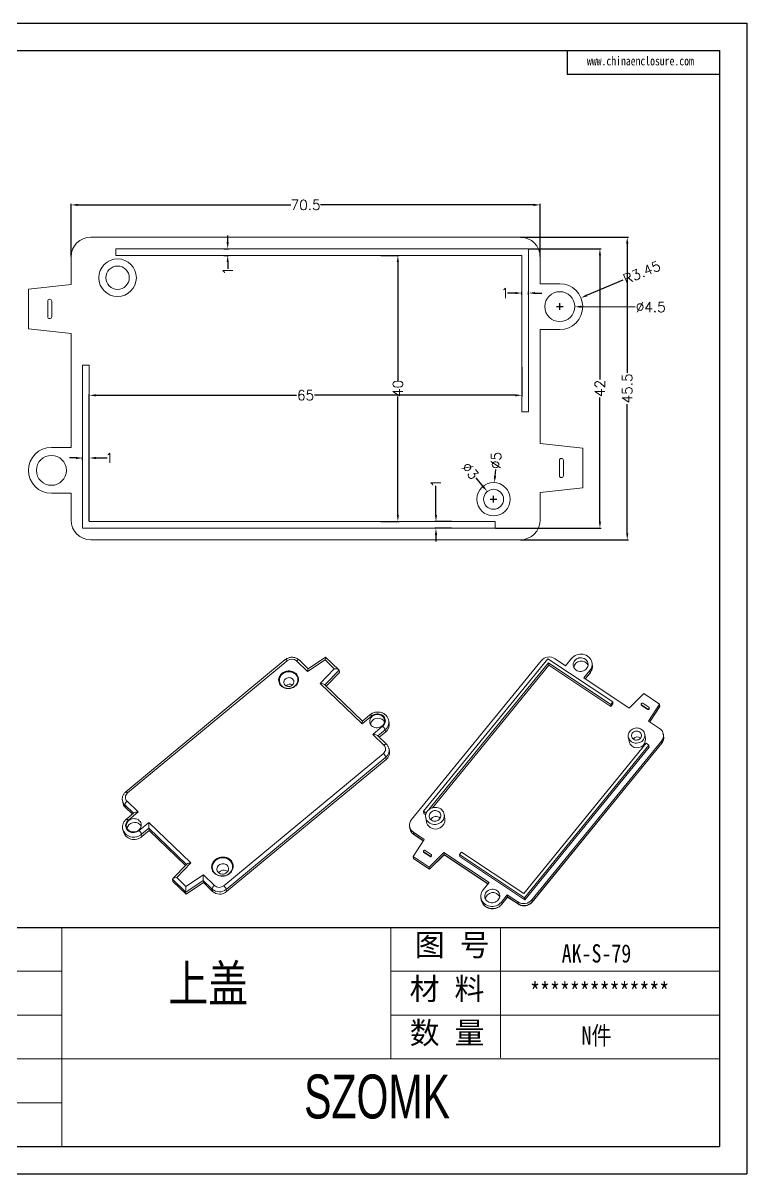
# Model space of a CAD drawing. Header units: inches. Extents: x 3288 to 3801, y 519 to 692.
# Drawn here: x 3423.8 to 3532.6, y 519 to 692 of the extents above; entities that cross this region are included whole.
import ezdxf

# ---------------------------------------------------------------- set-up
doc = ezdxf.new("R2010")
doc.units = ezdxf.units.IN
doc.layers.add('文字', color=81, linetype='Continuous')
doc.layers.add('粗实线', color=7, linetype='Continuous', lineweight=30)
doc.layers.add('细实线', color=3, linetype='Continuous', lineweight=9)
doc.styles.get("Standard").update_dxf_attribs({"font": 'txt', "bigfont": 'gbcbig.shx'})
doc.styles.add('宋体', font='', dxfattribs={"width": 0.8, "height": 3.5})
doc.styles.add('长仿宋', font='simsun.ttc', dxfattribs={"width": 0.7, "height": 4})
doc.styles.get('宋体').set_extended_font_data('SimSun')
doc.dimstyles.new('1.5', dxfattribs={"dimtxt": 1.5, "dimasz": 1, "dimexe": 0.18, "dimexo": 0.0625, "dimgap": 0.1, "dimtad": 0, "dimzin": 12, "dimdsep": 46, "dimtxsty": 'Standard', "dimcen": 0.5, "dimclrd": 3, "dimclre": 3, "dimadec": 0, "dimazin": 0, "dimtfac": 1, "dimtofl": 0, "dimtmove": 0, "dimatfit": 3, "dimfxl": 1, "dimtolj": 1, "dimtzin": 0, "dimarcsym": 0})

# ---------------------------------------------------------------- blocks, each defined once
blk = doc.blocks.new('*D239')
at = {"color": 3, "lineweight": -2}
for p, q in [((3431.04, 656.9), (3431.04, 664.85)), ((3432.04, 664.67), (3464.06, 664.67)), ((3500.54, 664.67), (3468.51, 664.67)), ((3501.54, 656.9), (3501.54, 664.85))]:
    blk.add_line(p, q, dxfattribs=at)
at = {"color": 3}
for points in [[(3432.04, 664.84), (3432.04, 664.51), (3431.04, 664.67)], [(3500.54, 664.84), (3500.54, 664.51), (3501.54, 664.67)]]:
    blk.add_solid(points, dxfattribs=at)
at = {"layer": 'Defpoints', "color": 0}
for p in [(3501.54, 664.67), (3431.04, 656.84), (3501.54, 656.84)]:
    blk.add_point(p, dxfattribs=at)
at = {"color": 0, "insert": (3466.29, 664.67), "char_height": 1.5, "attachment_point": 5}
blk.add_mtext('\\A1;70.5', dxfattribs=at)
blk = doc.blocks.new('*D257')
at = {"color": 3, "lineweight": -2}
for p, q in [((3498.79, 640.27), (3498.79, 635.88)), ((3433.79, 617.15), (3433.79, 636.24)), ((3434.79, 636.06), (3464.94, 636.06)), ((3497.79, 636.06), (3467.64, 636.06))]:
    blk.add_line(p, q, dxfattribs=at)
at = {"color": 3}
for points in [[(3434.79, 636.22), (3434.79, 635.89), (3433.79, 636.06)], [(3497.79, 636.22), (3497.79, 635.89), (3498.79, 636.06)]]:
    blk.add_solid(points, dxfattribs=at)
at = {"layer": 'Defpoints', "color": 0}
for p in [(3498.79, 640.33), (3498.79, 636.06), (3433.79, 617.09)]:
    blk.add_point(p, dxfattribs=at)
at = {"color": 0, "insert": (3466.29, 636.06), "char_height": 1.5, "attachment_point": 5}
blk.add_mtext('\\A1;65', dxfattribs=at)
blk = doc.blocks.new('*D258')
at = {"color": 3, "lineweight": -2}
for p, q in [((3477.62, 657.09), (3480.34, 657.09)), ((3480.16, 656.09), (3480.16, 638.31)), ((3480.16, 618.09), (3480.16, 635.86)), ((3477.62, 617.09), (3480.34, 617.09))]:
    blk.add_line(p, q, dxfattribs=at)
at = {"color": 3}
for points in [[(3479.99, 656.09), (3480.32, 656.09), (3480.16, 657.09)], [(3479.99, 618.09), (3480.32, 618.09), (3480.16, 617.09)]]:
    blk.add_solid(points, dxfattribs=at)
at = {"layer": 'Defpoints', "color": 0}
for p in [(3477.56, 657.09), (3480.16, 657.09), (3477.56, 617.09)]:
    blk.add_point(p, dxfattribs=at)
at = {"color": 0, "insert": (3480.16, 637.09), "char_height": 1.5, "attachment_point": 5, "rotation": 90}
blk.add_mtext('\\A1;40', dxfattribs=at)
blk = doc.blocks.new('*D259')
at = {"color": 3, "lineweight": -2}
for p, q in [((3431.79, 626.64), (3430.79, 626.64)), ((3432.79, 626.31), (3432.79, 626.82)), ((3433.79, 626.31), (3433.79, 626.82)), ((3434.79, 626.64), (3436.47, 626.64))]:
    blk.add_line(p, q, dxfattribs=at)
at = {"color": 3}
for points in [[(3431.79, 626.8), (3431.79, 626.47), (3432.79, 626.64)], [(3434.79, 626.8), (3434.79, 626.47), (3433.79, 626.64)]]:
    blk.add_solid(points, dxfattribs=at)
at = {"layer": 'Defpoints', "color": 0}
for p in [(3432.79, 626.25), (3433.79, 626.64), (3433.79, 626.25)]:
    blk.add_point(p, dxfattribs=at)
at = {"color": 0, "insert": (3436.82, 626.64), "char_height": 1.5, "attachment_point": 5}
blk.add_mtext('\\A1;1', dxfattribs=at)
blk = doc.blocks.new('*D260')
at = {"color": 3, "lineweight": -2}
for p, q in [((3454.59, 659.09), (3454.59, 660.09)), ((3453.99, 658.09), (3454.77, 658.09)), ((3453.99, 657.09), (3454.77, 657.09)), ((3454.59, 656.09), (3454.59, 655.09))]:
    blk.add_line(p, q, dxfattribs=at)
at = {"color": 3}
for points in [[(3454.42, 659.09), (3454.75, 659.09), (3454.59, 658.09)], [(3454.42, 656.09), (3454.75, 656.09), (3454.59, 657.09)]]:
    blk.add_solid(points, dxfattribs=at)
at = {"layer": 'Defpoints', "color": 0}
for p in [(3453.93, 658.09), (3453.93, 657.09), (3454.59, 657.09)]:
    blk.add_point(p, dxfattribs=at)
at = {"color": 0, "insert": (3454.59, 654.74), "char_height": 1.5, "attachment_point": 5, "rotation": 90}
blk.add_mtext('\\A1;1', dxfattribs=at)
blk = doc.blocks.new('*D261')
at = {"color": 3, "lineweight": -2}
for p, q in [((3497.79, 651.43), (3496.63, 651.43)), ((3498.79, 651.17), (3498.79, 651.61)), ((3499.79, 651.17), (3499.79, 651.61)), ((3500.79, 651.43), (3501.79, 651.43))]:
    blk.add_line(p, q, dxfattribs=at)
at = {"color": 3}
for points in [[(3497.79, 651.59), (3497.79, 651.26), (3498.79, 651.43)], [(3500.79, 651.59), (3500.79, 651.26), (3499.79, 651.43)]]:
    blk.add_solid(points, dxfattribs=at)
at = {"layer": 'Defpoints', "color": 0}
for p in [(3498.79, 651.43), (3498.79, 651.11), (3499.79, 651.11)]:
    blk.add_point(p, dxfattribs=at)
at = {"color": 0, "insert": (3496.28, 651.43), "char_height": 1.5, "attachment_point": 5}
blk.add_mtext('\\A1;1', dxfattribs=at)
blk = doc.blocks.new('*D262')
at = {"color": 3, "lineweight": -2}
for p, q in [((3485.88, 618.09), (3485.88, 622.47)), ((3488.22, 617.09), (3485.7, 617.09)), ((3488.22, 616.09), (3485.7, 616.09)), ((3485.88, 615.09), (3485.88, 614.09))]:
    blk.add_line(p, q, dxfattribs=at)
at = {"color": 3}
for points in [[(3485.72, 618.09), (3486.05, 618.09), (3485.88, 617.09)], [(3485.72, 615.09), (3486.05, 615.09), (3485.88, 616.09)]]:
    blk.add_solid(points, dxfattribs=at)
at = {"layer": 'Defpoints', "color": 0}
for p in [(3485.88, 617.09), (3488.28, 617.09), (3488.28, 616.09)]:
    blk.add_point(p, dxfattribs=at)
at = {"color": 0, "insert": (3485.88, 622.82), "char_height": 1.5, "attachment_point": 5, "rotation": 90}
blk.add_mtext('\\A1;1', dxfattribs=at)
blk = doc.blocks.new('*D263')
at = {"color": 3, "lineweight": -2}
for p, q in [((3491.9, 623.66), (3492.95, 622.37)), ((3494.04, 620.44), (3495.04, 620.44)), ((3494.54, 619.94), (3494.54, 620.94))]:
    blk.add_line(p, q, dxfattribs=at)
at = {"color": 3}
blk.add_solid([(3493.08, 622.47), (3492.83, 622.26), (3493.59, 621.6)], dxfattribs=at)
at = {"layer": 'Defpoints', "color": 0}
for p in [(3493.59, 621.6), (3495.49, 619.28)]:
    blk.add_point(p, dxfattribs=at)
at = {"color": 0, "insert": (3491.04, 624.7), "char_height": 1.5, "attachment_point": 5, "rotation": 309.3492}
blk.add_mtext('\\A1;∅3', dxfattribs=at)
blk = doc.blocks.new('*D264')
at = {"color": 3, "lineweight": -2}
for p, q in [((3494.81, 624.93), (3494.75, 623.93)), ((3494.04, 620.44), (3495.04, 620.44)), ((3494.54, 619.94), (3494.54, 620.94))]:
    blk.add_line(p, q, dxfattribs=at)
at = {"color": 3}
blk.add_solid([(3494.58, 623.94), (3494.92, 623.92), (3494.69, 622.93)], dxfattribs=at)
at = {"layer": 'Defpoints', "color": 0}
for p in [(3494.69, 622.93), (3494.39, 617.94)]:
    blk.add_point(p, dxfattribs=at)
at = {"color": 0, "insert": (3494.89, 626.27), "char_height": 1.5, "attachment_point": 5, "rotation": 86.5435}
blk.add_mtext('\\A1;∅5', dxfattribs=at)
blk = doc.blocks.new('*D265')
at = {"color": 3, "lineweight": -2}
for p, q in [((3498.6, 659.84), (3514.81, 659.84)), ((3514.63, 658.84), (3514.63, 639.44)), ((3514.63, 615.34), (3514.63, 634.74)), ((3498.6, 614.34), (3514.81, 614.34))]:
    blk.add_line(p, q, dxfattribs=at)
at = {"color": 3}
for points in [[(3514.46, 658.84), (3514.8, 658.84), (3514.63, 659.84)], [(3514.46, 615.34), (3514.8, 615.34), (3514.63, 614.34)]]:
    blk.add_solid(points, dxfattribs=at)
at = {"layer": 'Defpoints', "color": 0}
for p in [(3498.54, 659.84), (3514.63, 659.84), (3498.54, 614.34)]:
    blk.add_point(p, dxfattribs=at)
at = {"color": 0, "insert": (3514.63, 637.09), "char_height": 1.5, "attachment_point": 5, "rotation": 90}
blk.add_mtext('\\A1;45.5', dxfattribs=at)
blk = doc.blocks.new('*D266')
at = {"color": 3, "lineweight": -2}
for p, q in [((3499.85, 658.09), (3510.7, 658.09)), ((3510.52, 657.09), (3510.52, 638.44)), ((3510.52, 617.09), (3510.52, 635.74)), ((3494.85, 616.09), (3510.7, 616.09))]:
    blk.add_line(p, q, dxfattribs=at)
at = {"color": 3}
for points in [[(3510.36, 657.09), (3510.69, 657.09), (3510.52, 658.09)], [(3510.36, 617.09), (3510.69, 617.09), (3510.52, 616.09)]]:
    blk.add_solid(points, dxfattribs=at)
at = {"layer": 'Defpoints', "color": 0}
for p in [(3499.79, 658.09), (3510.52, 658.09), (3494.79, 616.09)]:
    blk.add_point(p, dxfattribs=at)
at = {"color": 0, "insert": (3510.52, 637.09), "char_height": 1.5, "attachment_point": 5, "rotation": 90}
blk.add_mtext('\\A1;42', dxfattribs=at)
blk = doc.blocks.new('*D282')
at = {"color": 3, "lineweight": -2}
for p, q in [((3513.97, 653.34), (3508.6, 651.1)), ((3503.99, 649.39), (3504.99, 649.39)), ((3504.49, 648.89), (3504.49, 649.89))]:
    blk.add_line(p, q, dxfattribs=at)
at = {"color": 3}
blk.add_solid([(3508.53, 651.25), (3508.66, 650.94), (3507.67, 650.71)], dxfattribs=at)
at = {"layer": 'Defpoints', "color": 0}
for p in [(3507.67, 650.71), (3504.49, 649.39)]:
    blk.add_point(p, dxfattribs=at)
at = {"color": 0, "insert": (3516.83, 654.53), "char_height": 1.5, "attachment_point": 5, "rotation": 22.6476}
blk.add_mtext('\\A1;R3.45', dxfattribs=at)
blk = doc.blocks.new('*D283')
at = {"color": 3, "lineweight": -2}
for p, q in [((3503.99, 649.39), (3504.99, 649.39)), ((3504.49, 648.89), (3504.49, 649.89)), ((3515.81, 649.33), (3507.74, 649.37))]:
    blk.add_line(p, q, dxfattribs=at)
at = {"color": 3}
blk.add_solid([(3507.74, 649.54), (3507.74, 649.2), (3506.74, 649.37)], dxfattribs=at)
at = {"layer": 'Defpoints', "color": 0}
for p in [(3502.24, 649.4), (3506.74, 649.37)]:
    blk.add_point(p, dxfattribs=at)
at = {"color": 0, "insert": (3518.16, 649.32), "char_height": 1.5, "attachment_point": 5, "rotation": 359.7096}
blk.add_mtext('\\A1;∅4.5', dxfattribs=at)

msp = doc.modelspace()

# ---------------------------------------------------------------- linework, layer by layer
for p, q in [((3287.995, 692.009), (3532.622, 692.009)), ((3532.622, 692.009), (3532.622, 519.041)), ((3294.325, 687.891), (3528.504, 687.891)), ((3505.625, 687.891), (3505.625, 684.316)), ((3528.504, 687.891), (3528.504, 523.159)), ((3505.625, 684.316), (3528.504, 684.316)), ((3380.245, 556.105), (3528.504, 556.105)), ((3294.325, 523.159), (3528.504, 523.159)), ((3287.995, 519.041), (3532.622, 519.041))]:
    msp.add_line(p, q)
at = {"color": 7, "linetype": 'Continuous', "lineweight": 15}
for p, q in [((3498.54, 659.835), (3434.04, 659.835)), ((3499.79, 658.085), (3437.79, 658.085)), ((3437.79, 657.085), (3437.79, 658.085)), ((3499.79, 633.585), (3499.79, 658.085)), ((3431.04, 656.835), (3431.04, 652.735)), ((3498.79, 657.085), (3437.79, 657.085)), ((3498.79, 633.585), (3498.79, 657.085)), ((3501.54, 652.835), (3501.54, 656.835)), ((3431.04, 652.735), (3424.64, 652.035)), ((3501.54, 652.835), (3504.49, 652.835)), ((3424.64, 652.035), (3424.64, 646.035)), ((3427.54, 650.185), (3427.54, 647.885)), ((3428.14, 647.885), (3428.14, 650.185)), ((3424.64, 646.035), (3431.04, 645.335)), ((3431.04, 645.335), (3431.04, 628.235)), ((3501.54, 628.835), (3501.54, 645.935)), ((3504.49, 645.935), (3501.54, 645.935)), ((3432.79, 640.585), (3432.79, 616.085)), ((3432.79, 640.585), (3433.79, 640.585)), ((3433.79, 640.585), (3433.79, 617.085)), ((3499.79, 633.585), (3498.79, 633.585)), ((3428.09, 628.235), (3431.04, 628.235)), ((3507.94, 628.135), (3501.54, 628.835)), ((3507.94, 622.135), (3507.94, 628.135)), ((3504.44, 626.285), (3504.44, 623.985)), ((3505.04, 623.985), (3505.04, 626.285)), ((3431.04, 621.335), (3428.09, 621.335)), ((3431.04, 621.335), (3431.04, 617.335)), ((3501.54, 621.435), (3507.94, 622.135)), ((3501.54, 617.335), (3501.54, 621.435)), ((3432.79, 616.085), (3494.79, 616.085)), ((3433.79, 617.085), (3494.79, 617.085)), ((3494.79, 617.085), (3494.79, 616.085)), ((3434.04, 614.335), (3498.54, 614.335)), ((3463.245, 596.334), (3439.259, 576.458)), ((3463.529, 596.178), (3439.543, 576.302)), ((3466.598, 594.552), (3464.937, 596.153)), ((3466.69, 594.963), (3465.32, 596.284)), ((3469.211, 596.3), (3466.598, 594.552)), ((3469.298, 596.708), (3466.686, 594.96)), ((3470.609, 594.952), (3469.211, 596.3)), ((3471.277, 594.807), (3469.307, 596.707)), ((3501.677, 596.164), (3482.21, 572.307)), ((3502.704, 596.474), (3483.991, 573.541)), ((3502.8, 595.839), (3484.813, 573.796)), ((3502.846, 595.528), (3485.339, 574.074)), ((3512.442, 589.982), (3502.704, 596.474)), ((3512.14, 589.612), (3502.8, 595.839)), ((3502.8, 595.839), (3502.846, 595.528)), ((3512.186, 589.301), (3502.846, 595.528)), ((3505.365, 595.419), (3503.775, 596.479)), ((3505.365, 595.419), (3506.255, 596.51)), ((3509.379, 595.536), (3509.333, 595.847)), ((3468.461, 592.756), (3470.609, 594.952)), ((3471.367, 594.401), (3469.381, 592.369)), ((3471.367, 594.401), (3471.314, 594.744)), ((3508.998, 594.682), (3508.107, 593.591)), ((3514.904, 589.059), (3508.107, 593.591)), ((3508.322, 593.448), (3509.033, 594.32)), ((3509.043, 594.371), (3508.998, 594.682)), ((3474.775, 586.669), (3468.461, 592.756)), ((3474.835, 587.11), (3469.13, 592.611)), ((3512.442, 589.982), (3512.14, 589.612)), ((3512.488, 589.671), (3512.442, 589.982)), ((3517.114, 591.241), (3514.904, 589.059)), ((3519.498, 589.651), (3517.114, 591.241)), ((3512.186, 589.301), (3512.14, 589.612)), ((3512.488, 589.671), (3512.186, 589.301)), ((3516.72, 589.649), (3516.735, 589.545)), ((3516.777, 589.56), (3517.692, 588.951)), ((3516.777, 589.56), (3516.793, 589.456)), ((3516.793, 589.456), (3517.707, 588.847)), ((3517.873, 589.172), (3516.958, 589.782)), ((3517.692, 588.951), (3517.707, 588.847)), ((3517.845, 587.099), (3519.498, 589.651)), ((3517.946, 588.98), (3517.931, 589.083)), ((3518.034, 586.973), (3519.527, 589.278)), ((3519.498, 589.651), (3519.544, 589.34)), ((3476.244, 587.886), (3474.775, 586.669)), ((3475.96, 588.042), (3474.832, 587.108)), ((3478.851, 586.793), (3478.798, 587.136)), ((3478.798, 587.136), (3478.8, 587.12)), ((3519.475, 586.012), (3517.845, 587.099)), ((3476.403, 585.099), (3477.872, 586.316)), ((3478.065, 583.497), (3476.403, 585.099)), ((3478.447, 583.628), (3477.105, 584.922)), ((3477.374, 584.662), (3478.293, 585.424)), ((3478.293, 585.424), (3478.24, 585.767)), ((3514.792, 584.747), (3514.893, 584.063)), ((3517.366, 584.426), (3517.266, 585.11)), ((3520.099, 584.81), (3520.053, 585.121)), ((3520.101, 584.793), (3520.099, 584.81)), ((3499.08, 561.197), (3517.491, 583.76)), ((3499.176, 560.562), (3517.888, 583.495)), ((3499.221, 560.251), (3517.934, 583.184)), ((3500.294, 560.25), (3519.762, 584.107)), ((3500.33, 559.888), (3519.797, 583.745)), ((3500.34, 559.939), (3519.807, 583.797)), ((3517.491, 583.76), (3517.888, 583.495)), ((3517.934, 583.184), (3517.888, 583.495)), ((3519.807, 583.797), (3519.762, 584.107)), ((3453.999, 562.364), (3477.986, 582.24)), ((3478.353, 581.69), (3454.367, 561.815)), ((3478.407, 581.347), (3454.42, 561.471)), ((3478.407, 581.347), (3478.353, 581.69)), ((3478.892, 582.538), (3478.839, 582.881)), ((3438.76, 575.203), (3438.814, 574.859)), ((3439.127, 574.508), (3439.18, 574.164)), ((3439.464, 575.045), (3441.125, 573.443)), ((3440.264, 573.12), (3439.18, 574.164)), ((3440.5, 573.316), (3439.373, 572.382)), ((3441.125, 573.443), (3439.656, 572.225)), ((3484.389, 573.276), (3483.991, 573.541)), ((3484.037, 573.23), (3483.991, 573.541)), ((3484.35, 573.021), (3484.037, 573.23)), ((3484.345, 572.649), (3484.445, 571.965)), ((3484.471, 573.377), (3484.389, 573.276)), ((3484.399, 573.209), (3484.389, 573.276)), ((3487.237, 572.375), (3487.137, 573.059)), ((3438.801, 570.948), (3438.799, 570.964)), ((3438.801, 570.948), (3438.854, 570.604)), ((3441.285, 570.655), (3442.754, 571.873)), ((3442.75, 571.015), (3441.653, 570.106)), ((3442.803, 570.672), (3442.75, 571.015)), ((3442.754, 571.873), (3449.067, 565.786)), ((3481.918, 571.294), (3481.964, 570.983)), ((3441.653, 570.106), (3441.706, 569.763)), ((3441.706, 569.763), (3442.803, 570.672)), ((3448.26, 565.411), (3442.803, 570.672)), ((3484.126, 569.316), (3482.473, 566.763)), ((3482.497, 570.402), (3484.126, 569.316)), ((3482.497, 570.402), (3482.542, 570.091)), ((3482.567, 570.045), (3483.986, 569.099)), ((3484.01, 567.538), (3484.025, 567.435)), ((3484.068, 567.449), (3484.982, 566.84)), ((3484.068, 567.449), (3484.083, 567.345)), ((3484.083, 567.345), (3484.997, 566.736)), ((3485.163, 567.062), (3484.249, 567.671)), ((3484.857, 565.173), (3487.067, 567.355)), ((3487.067, 567.355), (3493.864, 562.824)), ((3487.067, 567.355), (3487.113, 567.044)), ((3489.438, 567.054), (3489.74, 567.424)), ((3489.74, 567.424), (3499.08, 561.197)), ((3448.467, 565.623), (3446.32, 563.426)), ((3449.067, 565.786), (3446.919, 563.59)), ((3482.473, 566.763), (3484.857, 565.173)), ((3482.473, 566.763), (3482.518, 566.452)), ((3482.518, 566.452), (3484.903, 564.862)), ((3482.561, 566.394), (3484.91, 564.828)), ((3484.903, 564.862), (3487.113, 567.044)), ((3484.91, 564.828), (3487.12, 567.01)), ((3484.982, 566.84), (3484.997, 566.736)), ((3485.236, 566.869), (3485.221, 566.972)), ((3487.12, 567.01), (3493.7, 562.623)), ((3489.438, 567.054), (3499.176, 560.562)), ((3489.483, 566.744), (3489.438, 567.054)), ((3489.483, 566.744), (3499.221, 560.251)), ((3448.318, 562.242), (3450.93, 563.99)), ((3450.93, 563.99), (3452.591, 562.389)), ((3484.857, 565.173), (3484.903, 564.862)), ((3448.279, 561.417), (3446.285, 563.34)), ((3446.338, 562.997), (3446.285, 563.34)), ((3448.332, 561.074), (3446.338, 562.997)), ((3446.919, 563.59), (3448.318, 562.242)), ((3450.892, 563.165), (3448.279, 561.417)), ((3450.945, 562.822), (3448.332, 561.074)), ((3452.254, 561.852), (3450.892, 563.165)), ((3450.945, 562.822), (3450.892, 563.165)), ((3452.308, 561.508), (3450.945, 562.822)), ((3492.974, 561.732), (3493.864, 562.824)), ((3448.332, 561.074), (3448.279, 561.417)), ((3452.308, 561.508), (3452.254, 561.852)), ((3454.367, 561.815), (3454.42, 561.471)), ((3492.638, 560.567), (3492.684, 560.256)), ((3496.606, 560.995), (3495.716, 559.904)), ((3495.752, 559.542), (3496.657, 560.651)), ((3495.762, 559.593), (3496.652, 560.684)), ((3496.606, 560.995), (3498.196, 559.935)), ((3496.606, 560.995), (3496.652, 560.684)), ((3496.652, 560.684), (3498.242, 559.624)), ((3496.657, 560.651), (3498.266, 559.578)), ((3499.176, 560.562), (3499.221, 560.251)), ((3492.684, 560.256), (3492.686, 560.241)), ((3495.716, 559.904), (3495.762, 559.593)), ((3498.242, 559.624), (3498.196, 559.935)), ((3500.294, 560.25), (3500.34, 559.939))]:
    msp.add_line(p, q, dxfattribs=at)
at = {"color": 8, "linetype": 'Continuous', "lineweight": 15}
for p, q in [((3471.314, 594.744), (3469.181, 592.562)), ((3508.301, 593.461), (3509.043, 594.371)), ((3518.018, 586.983), (3519.544, 589.34)), ((3478.24, 585.767), (3477.158, 584.871)), ((3440.427, 573.255), (3439.127, 574.508)), ((3448.407, 565.561), (3442.75, 571.015)), ((3482.542, 570.091), (3483.999, 569.12)), ((3487.113, 567.044), (3493.716, 562.642))]:
    msp.add_line(p, q, dxfattribs=at)
at = {"color": 7, "linetype": 'Continuous', "lineweight": 15, "flags": 128}
for points in [[(3506.255, 596.51), (3506.417, 596.683), (3506.604, 596.833), (3506.812, 596.958), (3507.036, 597.055), (3507.272, 597.123), (3507.515, 597.159), (3507.761, 597.164), (3508.004, 597.137), (3508.239, 597.078), (3508.462, 596.989), (3508.668, 596.872), (3508.852, 596.729), (3509.012, 596.563), (3509.143, 596.377), (3509.244, 596.175), (3509.311, 595.962), (3509.345, 595.741), (3509.343, 595.517), (3509.306, 595.295), (3509.235, 595.078), (3509.132, 594.873), (3508.998, 594.682)], [(3508.305, 596.428), (3508.14, 596.519), (3507.959, 596.582), (3507.767, 596.615), (3507.572, 596.617), (3507.378, 596.588), (3507.191, 596.528), (3507.018, 596.441), (3506.864, 596.328), (3506.732, 596.192), (3506.628, 596.039), (3506.554, 595.872), (3506.512, 595.696), (3506.505, 595.518), (3506.531, 595.342), (3506.591, 595.173), (3506.682, 595.018), (3506.802, 594.88), (3506.947, 594.764), (3507.113, 594.673), (3507.294, 594.61), (3507.485, 594.577), (3507.681, 594.575), (3507.875, 594.604), (3508.061, 594.664), (3508.234, 594.751), (3508.389, 594.864), (3508.521, 595), (3508.625, 595.153), (3508.699, 595.32), (3508.74, 595.496), (3508.748, 595.674), (3508.721, 595.85), (3508.662, 596.019), (3508.57, 596.174), (3508.45, 596.312), (3508.305, 596.428)], [(3462.621, 592.386), (3462.782, 592.253), (3462.964, 592.144), (3463.164, 592.061), (3463.376, 592.006), (3463.597, 591.979), (3463.82, 591.983), (3464.042, 592.016), (3464.257, 592.078), (3464.46, 592.168), (3464.647, 592.283), (3464.814, 592.421), (3464.957, 592.579), (3465.072, 592.754), (3465.158, 592.941), (3465.212, 593.136), (3465.232, 593.335), (3465.22, 593.533), (3465.174, 593.727), (3465.096, 593.911), (3464.988, 594.082), (3464.852, 594.235), (3464.691, 594.368), (3464.509, 594.478), (3464.309, 594.561), (3464.097, 594.616), (3463.876, 594.642), (3463.653, 594.639), (3463.431, 594.606), (3463.216, 594.543), (3463.013, 594.454), (3462.826, 594.338), (3462.659, 594.2), (3462.516, 594.042), (3462.401, 593.868), (3462.315, 593.681), (3462.261, 593.486), (3462.24, 593.287), (3462.253, 593.089), (3462.299, 592.895), (3462.376, 592.711), (3462.485, 592.54), (3462.621, 592.386)], [(3462.702, 592.402), (3462.856, 592.275), (3463.032, 592.172), (3463.223, 592.094), (3463.427, 592.043), (3463.639, 592.021), (3463.852, 592.029), (3464.064, 592.065), (3464.267, 592.129), (3464.459, 592.22), (3464.633, 592.336), (3464.787, 592.473), (3464.917, 592.629), (3465.019, 592.799), (3465.091, 592.981), (3465.131, 593.169), (3465.139, 593.36), (3465.114, 593.548), (3465.057, 593.73), (3464.969, 593.901), (3464.853, 594.057), (3464.71, 594.194), (3464.545, 594.31), (3464.361, 594.401), (3464.163, 594.465), (3463.955, 594.502), (3463.742, 594.509), (3463.528, 594.487), (3463.32, 594.437), (3463.122, 594.359), (3462.939, 594.255), (3462.774, 594.129), (3462.632, 593.982), (3462.516, 593.818), (3462.429, 593.641), (3462.372, 593.456), (3462.348, 593.266), (3462.356, 593.076), (3462.397, 592.89), (3462.47, 592.713), (3462.572, 592.549), (3462.702, 592.402)], [(3463.232, 592.505), (3463.348, 592.416), (3463.483, 592.35), (3463.631, 592.311), (3463.787, 592.301), (3463.942, 592.32), (3464.091, 592.368), (3464.227, 592.441), (3464.344, 592.538), (3464.436, 592.653), (3464.5, 592.782), (3464.533, 592.92), (3464.534, 593.059), (3464.502, 593.194), (3464.439, 593.32), (3464.347, 593.43), (3464.232, 593.52), (3464.096, 593.585), (3463.948, 593.624), (3463.792, 593.634), (3463.637, 593.615), (3463.488, 593.567), (3463.352, 593.494), (3463.236, 593.397), (3463.143, 593.282), (3463.079, 593.153), (3463.046, 593.015), (3463.045, 592.876), (3463.077, 592.741), (3463.14, 592.615), (3463.232, 592.505)], [(3476.221, 586.408), (3476.364, 586.293), (3476.527, 586.203), (3476.707, 586.14), (3476.897, 586.107), (3477.093, 586.103), (3477.287, 586.13), (3477.474, 586.187), (3477.649, 586.271), (3477.806, 586.38), (3477.939, 586.512), (3478.047, 586.661), (3478.124, 586.823), (3478.168, 586.995), (3478.179, 587.169), (3478.156, 587.341), (3478.1, 587.506), (3478.012, 587.659), (3477.895, 587.794), (3477.752, 587.909), (3477.588, 587.999), (3477.409, 588.062), (3477.218, 588.096), (3477.023, 588.099), (3476.829, 588.072), (3476.641, 588.016), (3476.467, 587.931), (3476.31, 587.822), (3476.176, 587.691), (3476.069, 587.541), (3475.992, 587.379), (3475.947, 587.208), (3475.936, 587.033), (3475.959, 586.861), (3476.016, 586.696), (3476.104, 586.544), (3476.221, 586.408)], [(3477.872, 586.316), (3478.011, 586.451), (3478.124, 586.604), (3478.208, 586.77), (3478.26, 586.945), (3478.28, 587.125), (3478.266, 587.304), (3478.219, 587.477), (3478.141, 587.64), (3478.033, 587.789), (3477.899, 587.918), (3477.741, 588.026), (3477.565, 588.108), (3477.375, 588.163), (3477.177, 588.188), (3476.975, 588.184), (3476.775, 588.151), (3476.584, 588.089), (3476.405, 588), (3476.244, 587.886)], [(3516.958, 589.782), (3516.906, 589.804), (3516.848, 589.806), (3516.792, 589.787), (3516.749, 589.75), (3516.723, 589.702), (3516.72, 589.649), (3516.739, 589.599), (3516.777, 589.56)], [(3517.692, 588.951), (3517.744, 588.929), (3517.802, 588.927), (3517.858, 588.946), (3517.901, 588.982), (3517.927, 589.031), (3517.93, 589.084), (3517.911, 589.134), (3517.873, 589.172)], [(3477.983, 587.222), (3478.1, 587.087), (3478.166, 586.98)], [(3516.784, 585.853), (3516.61, 585.95), (3516.42, 586.018), (3516.22, 586.057), (3516.014, 586.065), (3515.809, 586.042), (3515.61, 585.989), (3515.422, 585.907), (3515.251, 585.798), (3515.101, 585.665), (3514.977, 585.512), (3514.881, 585.344), (3514.816, 585.164), (3514.785, 584.977), (3514.787, 584.789), (3514.823, 584.606), (3514.893, 584.43), (3514.993, 584.269), (3515.121, 584.125), (3515.275, 584.004), (3515.448, 583.907), (3515.638, 583.839), (3515.839, 583.8), (3516.044, 583.792), (3516.249, 583.815), (3516.448, 583.868), (3516.636, 583.95), (3516.807, 584.059), (3516.957, 584.192), (3517.082, 584.345), (3517.178, 584.513), (3517.242, 584.693), (3517.274, 584.88), (3517.271, 585.067), (3517.235, 585.251), (3517.166, 585.426), (3517.066, 585.588), (3516.937, 585.731), (3516.784, 585.853)], [(3516.482, 585.483), (3516.348, 585.554), (3516.2, 585.597), (3516.045, 585.611), (3515.889, 585.595), (3515.739, 585.55), (3515.602, 585.478), (3515.484, 585.382), (3515.389, 585.266), (3515.322, 585.135), (3515.287, 584.995), (3515.283, 584.853), (3515.313, 584.713), (3515.373, 584.583), (3515.462, 584.468), (3515.576, 584.374), (3515.71, 584.303), (3515.858, 584.26), (3516.013, 584.246), (3516.169, 584.262), (3516.319, 584.307), (3516.456, 584.379), (3516.575, 584.475), (3516.669, 584.591), (3516.736, 584.722), (3516.772, 584.862), (3516.775, 585.004), (3516.746, 585.144), (3516.685, 585.274), (3516.596, 585.388), (3516.482, 585.483)], [(3486.593, 573.898), (3486.411, 574), (3486.215, 574.075), (3486.006, 574.121), (3485.792, 574.138), (3485.577, 574.125), (3485.365, 574.082), (3485.162, 574.01), (3484.973, 573.911), (3484.802, 573.787), (3484.653, 573.641), (3484.529, 573.477), (3484.434, 573.299), (3484.369, 573.109), (3484.336, 572.914), (3484.337, 572.718), (3484.37, 572.525), (3484.436, 572.339), (3484.532, 572.165), (3484.656, 572.008), (3484.806, 571.87), (3484.977, 571.756), (3485.167, 571.667), (3485.37, 571.606), (3485.582, 571.575), (3485.797, 571.573), (3486.012, 571.601), (3486.219, 571.659), (3486.416, 571.745), (3486.597, 571.856), (3486.757, 571.991), (3486.894, 572.147), (3487.004, 572.319), (3487.084, 572.503), (3487.133, 572.696), (3487.149, 572.892), (3487.132, 573.088), (3487.083, 573.278), (3487.002, 573.458), (3486.891, 573.624), (3486.754, 573.771), (3486.593, 573.898)], [(3486.271, 573.504), (3486.125, 573.582), (3485.963, 573.632), (3485.794, 573.653), (3485.622, 573.643), (3485.455, 573.602), (3485.299, 573.533), (3485.16, 573.437), (3485.043, 573.319), (3484.953, 573.184), (3484.893, 573.035), (3484.866, 572.88), (3484.872, 572.724), (3484.912, 572.572), (3484.984, 572.432), (3485.085, 572.308), (3485.211, 572.204), (3485.357, 572.126), (3485.518, 572.076), (3485.688, 572.055), (3485.86, 572.065), (3486.027, 572.106), (3486.183, 572.175), (3486.322, 572.271), (3486.439, 572.389), (3486.529, 572.524), (3486.589, 572.673), (3486.616, 572.828), (3486.609, 572.984), (3486.57, 573.136), (3486.498, 573.276), (3486.397, 573.4), (3486.271, 573.504)], [(3439.656, 572.225), (3439.517, 572.091), (3439.405, 571.938), (3439.321, 571.772), (3439.268, 571.596), (3439.249, 571.417), (3439.262, 571.238), (3439.309, 571.064), (3439.387, 570.901), (3439.495, 570.753), (3439.63, 570.623), (3439.787, 570.516), (3439.963, 570.434), (3440.153, 570.379), (3440.352, 570.353), (3440.553, 570.357), (3440.753, 570.391), (3440.945, 570.453), (3441.124, 570.542), (3441.285, 570.655)], [(3439.634, 570.747), (3439.776, 570.633), (3439.94, 570.542), (3440.12, 570.48), (3440.31, 570.446), (3440.505, 570.443), (3440.7, 570.469), (3440.887, 570.526), (3441.062, 570.61), (3441.218, 570.72), (3441.352, 570.851), (3441.459, 571), (3441.536, 571.163), (3441.581, 571.334), (3441.592, 571.508), (3441.569, 571.68), (3441.513, 571.845), (3441.424, 571.998), (3441.307, 572.134), (3441.165, 572.248), (3441.001, 572.339), (3440.821, 572.401), (3440.631, 572.435), (3440.436, 572.438), (3440.241, 572.412), (3440.054, 572.355), (3439.879, 572.271), (3439.723, 572.161), (3439.589, 572.03), (3439.482, 571.881), (3439.405, 571.718), (3439.36, 571.547), (3439.349, 571.373), (3439.372, 571.201), (3439.428, 571.036), (3439.517, 570.883), (3439.634, 570.747)], [(3441.396, 571.562), (3441.513, 571.426), (3441.579, 571.319)], [(3484.249, 567.671), (3484.197, 567.693), (3484.138, 567.695), (3484.083, 567.676), (3484.039, 567.64), (3484.014, 567.591), (3484.01, 567.538), (3484.029, 567.488), (3484.068, 567.449)], [(3452.581, 564.227), (3452.747, 564.089), (3452.935, 563.974), (3453.14, 563.884), (3453.358, 563.822), (3453.585, 563.789), (3453.817, 563.785), (3454.048, 563.81), (3454.273, 563.865), (3454.489, 563.947), (3454.691, 564.055), (3454.874, 564.187), (3455.035, 564.341), (3455.171, 564.512), (3455.279, 564.698), (3455.357, 564.896), (3455.403, 565.099), (3455.416, 565.306), (3455.396, 565.511), (3455.343, 565.71), (3455.259, 565.9), (3455.145, 566.076), (3455.003, 566.234), (3454.837, 566.373), (3454.649, 566.488), (3454.444, 566.577), (3454.226, 566.639), (3453.998, 566.672), (3453.767, 566.676), (3453.536, 566.651), (3453.31, 566.597), (3453.095, 566.515), (3452.893, 566.406), (3452.71, 566.274), (3452.548, 566.121), (3452.412, 565.949), (3452.304, 565.763), (3452.227, 565.566), (3452.181, 565.362), (3452.168, 565.156), (3452.188, 564.951), (3452.241, 564.751), (3452.325, 564.562), (3452.439, 564.386), (3452.581, 564.227)], [(3452.662, 564.243), (3452.822, 564.111), (3453.003, 564.001), (3453.201, 563.916), (3453.411, 563.859), (3453.63, 563.83), (3453.853, 563.83), (3454.074, 563.858), (3454.289, 563.915), (3454.494, 563.999), (3454.684, 564.109), (3454.856, 564.241), (3455.004, 564.393), (3455.127, 564.562), (3455.222, 564.745), (3455.286, 564.937), (3455.319, 565.134), (3455.319, 565.332), (3455.287, 565.527), (3455.223, 565.715), (3455.129, 565.891), (3455.007, 566.053), (3454.858, 566.196), (3454.688, 566.317), (3454.498, 566.415), (3454.293, 566.486), (3454.078, 566.529), (3453.857, 566.544), (3453.634, 566.53), (3453.415, 566.487), (3453.205, 566.416), (3453.007, 566.319), (3452.825, 566.198), (3452.665, 566.055), (3452.529, 565.894), (3452.42, 565.718), (3452.34, 565.53), (3452.291, 565.335), (3452.275, 565.137), (3452.29, 564.94), (3452.339, 564.748), (3452.418, 564.565), (3452.526, 564.396), (3452.662, 564.243)], [(3453.192, 564.346), (3453.318, 564.247), (3453.465, 564.172), (3453.626, 564.125), (3453.796, 564.107), (3453.967, 564.119), (3454.134, 564.16), (3454.29, 564.23), (3454.429, 564.325), (3454.545, 564.441), (3454.634, 564.575), (3454.693, 564.72), (3454.72, 564.872), (3454.712, 565.025), (3454.672, 565.172), (3454.6, 565.309), (3454.498, 565.429), (3454.372, 565.528), (3454.225, 565.603), (3454.064, 565.65), (3453.894, 565.668), (3453.723, 565.656), (3453.556, 565.615), (3453.4, 565.545), (3453.261, 565.45), (3453.145, 565.334), (3453.056, 565.2), (3452.997, 565.055), (3452.97, 564.903), (3452.978, 564.75), (3453.018, 564.603), (3453.09, 564.466), (3453.192, 564.346)], [(3484.982, 566.84), (3485.035, 566.818), (3485.093, 566.816), (3485.148, 566.835), (3485.192, 566.871), (3485.218, 566.92), (3485.221, 566.973), (3485.202, 567.023), (3485.163, 567.062)], [(3495.716, 559.904), (3495.554, 559.732), (3495.367, 559.582), (3495.16, 559.457), (3494.935, 559.359), (3494.699, 559.292), (3494.456, 559.255), (3494.21, 559.251), (3493.967, 559.278), (3493.732, 559.336), (3493.509, 559.425), (3493.304, 559.542), (3493.119, 559.685), (3492.959, 559.851), (3492.828, 560.037), (3492.727, 560.239), (3492.66, 560.453), (3492.627, 560.674), (3492.628, 560.897), (3492.665, 561.12), (3492.736, 561.336), (3492.839, 561.542), (3492.974, 561.732)], [(3495.024, 561.651), (3494.858, 561.741), (3494.677, 561.804), (3494.486, 561.837), (3494.29, 561.839), (3494.096, 561.81), (3493.91, 561.751), (3493.737, 561.663), (3493.582, 561.55), (3493.451, 561.414), (3493.346, 561.261), (3493.272, 561.094), (3493.231, 560.919), (3493.223, 560.74), (3493.25, 560.564), (3493.31, 560.396), (3493.401, 560.24), (3493.521, 560.102), (3493.666, 559.986), (3493.831, 559.895), (3494.013, 559.832), (3494.204, 559.799), (3494.399, 559.798), (3494.593, 559.827), (3494.78, 559.886), (3494.953, 559.973), (3495.108, 560.087), (3495.239, 560.222), (3495.343, 560.376), (3495.417, 560.543), (3495.459, 560.718), (3495.466, 560.896), (3495.44, 561.073), (3495.38, 561.241), (3495.289, 561.396), (3495.169, 561.534), (3495.024, 561.651)]]:
    msp.add_lwpolyline(points, dxfattribs=at)
at = {"color": 8, "linetype": 'Continuous', "lineweight": 15, "flags": 128}
for points in [[(3463.529, 596.178), (3463.465, 596.236), (3463.405, 596.283), (3463.35, 596.317), (3463.304, 596.337), (3463.268, 596.342), (3463.245, 596.334)], [(3464.937, 596.153), (3465.011, 596.209), (3465.082, 596.254), (3465.15, 596.286), (3465.211, 596.304), (3465.262, 596.308), (3465.303, 596.296), (3465.32, 596.284)], [(3509.033, 594.32), (3509.042, 594.336), (3509.043, 594.371)], [(3476.244, 587.886), (3476.179, 587.944), (3476.119, 587.991), (3476.065, 588.026), (3476.019, 588.046), (3475.983, 588.051), (3475.96, 588.042)], [(3478.447, 583.628), (3478.43, 583.64), (3478.39, 583.651), (3478.338, 583.648), (3478.277, 583.63), (3478.21, 583.597), (3478.138, 583.553), (3478.065, 583.497)], [(3519.797, 583.745), (3519.806, 583.761), (3519.807, 583.797)], [(3439.543, 576.302), (3439.478, 576.36), (3439.418, 576.407), (3439.364, 576.441), (3439.318, 576.461), (3439.282, 576.467), (3439.259, 576.458)], [(3439.373, 572.382), (3439.396, 572.39), (3439.432, 572.385), (3439.478, 572.365), (3439.532, 572.331), (3439.592, 572.284), (3439.656, 572.225)], [(3482.542, 570.091), (3482.554, 570.058), (3482.567, 570.045)], [(3495.762, 559.593), (3495.76, 559.558), (3495.752, 559.542)], [(3498.267, 559.578), (3498.254, 559.591), (3498.242, 559.624)], [(3500.33, 559.888), (3500.338, 559.904), (3500.34, 559.939)]]:
    msp.add_lwpolyline(points, dxfattribs=at)
at = {"color": 7, "linetype": 'Continuous', "lineweight": 15}
for centre, radius in [((3438.04, 653.735), 2.822), ((3438.04, 653.735), 1.757), ((3504.49, 649.385), 2.25), ((3428.09, 624.785), 2.25), ((3494.54, 620.435), 2.5), ((3494.54, 620.435), 1.5)]:
    msp.add_circle(centre, radius, dxfattribs=at)
for centre, radius, start, end in [((3434.04, 656.835), 3, 90, 180), ((3498.54, 656.835), 3, 0, 90), ((3504.49, 649.385), 3.45, 270, 90), ((3427.84, 650.185), 0.3, 0, 180), ((3427.84, 647.885), 0.3, 180, 0), ((3428.09, 624.785), 3.45, 90, 270), ((3504.74, 626.285), 0.3, 0, 180), ((3504.74, 623.985), 0.3, 180, 0), ((3434.04, 617.335), 3, 180, 270), ((3498.54, 617.335), 3, 270, 0), ((3464.219, 595.35), 1.078, 48.18777, 129.8177), ((3502.904, 595.135), 1.602, 57.06066, 140.0016), ((3507.72, 594.96), 1.152, 27.68499, 169.04051), ((3463.766, 593.121), 1.509, 15.23365, 182.37308), ((3463.965, 591.832), 0.819, 61.466, 136.14073), ((3516.862, 589.565), 0.129, 188.63625, 237.33193), ((3517.795, 588.97), 0.151, 234.57792, 3.54238), ((3477.18, 586.36), 1.178, 47.02518, 165.75283), ((3477.383, 586.593), 1.482, 307.89062, 7.76155), ((3477.005, 585.338), 1.307, 19.16134, 48.44882), ((3516.177, 583.925), 0.797, 53.44773, 143.27777), ((3518.782, 584.934), 1.281, 319.84555, 57.28843), ((3477.487, 582.902), 0.829, 306.98657, 45.81331), ((3515.967, 584.232), 1.087, 188.94925, 237.01892), ((3516.11, 584.342), 1.259, 234.30424, 3.81606), ((3477.118, 581.261), 1.307, 19.16134, 48.44882), ((3477.603, 582.369), 1.3, 308.18901, 7.46316), ((3440.042, 575.639), 0.829, 126.98657, 225.81331), ((3440.023, 575.053), 1.225, 189.11149, 226.52862), ((3439.912, 574.39), 0.793, 124.39175, 171.47485), ((3485.89, 571.841), 0.924, 46.73402, 149.99148), ((3440.593, 570.7), 1.178, 47.02518, 165.75283), ((3483.189, 571.48), 1.281, 139.84555, 237.28843), ((3485.653, 572.153), 1.222, 188.84641, 237.12177), ((3485.814, 572.29), 1.426, 234.68238, 3.43792), ((3440.532, 571.036), 1.732, 194.44414, 312.67285), ((3440.418, 569.677), 1.307, 19.16134, 48.44882), ((3484.153, 567.454), 0.129, 188.63625, 237.33193), ((3453.823, 565.032), 1.638, 15.04392, 182.56281), ((3485.085, 566.859), 0.151, 234.57792, 3.54238), ((3454.022, 563.743), 0.944, 53.17141, 144.43532), ((3453.039, 561.734), 0.793, 124.39175, 171.47485), ((3453.309, 563.192), 1.078, 228.18777, 309.8177), ((3453.132, 561.386), 1.307, 19.16134, 48.44882), ((3453.332, 563.053), 1.614, 228.10252, 309.90296), ((3453.385, 562.709), 1.614, 228.10252, 309.90296), ((3494.438, 560.182), 1.152, 27.68499, 169.04051), ((3499.067, 561.279), 1.602, 237.06066, 320.0016), ((3499.113, 560.969), 1.602, 237.06066, 320.0016)]:
    msp.add_arc(centre, radius, start, end, dxfattribs=at)
at = {"color": 8, "linetype": 'Continuous', "lineweight": 15}
for centre, radius, start, end in [((3507.897, 595.332), 1.495, 320.0257, 7.85325), ((3477.308, 586.945), 1.502, 308.31785, 6.66157), ((3518.81, 584.632), 1.301, 320.03439, 7.10996), ((3477.549, 582.713), 1.301, 308.19524, 7.13544), ((3439.969, 575.396), 1.224, 188.77543, 226.53142), ((3440.479, 571.38), 1.732, 194.44414, 312.67285), ((3483.247, 571.182), 1.299, 188.8316, 237.13658), ((3494.381, 560.662), 1.746, 193.94144, 322.2577)]:
    msp.add_arc(centre, radius, start, end, dxfattribs=at)
at = {"color": 7, "linetype": 'Continuous', "lineweight": 15}
for centre, major_axis, ratio, start_param, end_param in [((3469.246, 596.071), (0.057, 0.638), 0.0927106, 6.2086019, 7.4952621), ((3466.633, 594.323), (0.057, 0.638), 0.0927106, 0.0745834, 1.2120768), ((3470.644, 594.723), (0.671, 0.01), 0.3422977, 0.0478058, 1.6186021), ((3468.497, 592.527), (0.671, 0.01), 0.3422977, 0.3319419, 1.6186021), ((3518.886, 589.208), (0.658, 0.136), 0.3115635, 5.9848999, 6.2650812), ((3474.81, 586.44), (0.025, 0.669), 0.0699179, 0.0624316, 1.2242286), ((3476.439, 584.87), (0.705, -0.027), 0.3228948, 0.3465677, 1.633228), ((3441.161, 573.214), (0.705, -0.027), 0.3228948, 1.633228, 2.7950249), ((3442.789, 571.644), (0.025, 0.669), 0.0699179, 1.2242286, 2.7950249), ((3449.102, 565.557), (0.671, 0.01), 0.3422977, 1.6186021, 2.8096507), ((3483.177, 566.584), (0.658, 0.136), 0.3115635, 3.1234886, 3.4398781), ((3487.059, 567.651), (-0.061, 0.642), 0.0173307, 2.8110885, 3.127478), ((3450.966, 563.761), (0.057, 0.638), 0.0927106, 1.2120768, 2.7828731), ((3484.849, 565.47), (-0.061, 0.642), 0.0173307, 2.8110885, 3.1557073), ((3446.955, 563.361), (0.671, 0.01), 0.3422977, 1.6186021, 3.1893985), ((3448.353, 562.013), (0.057, 0.638), 0.0927106, 1.2120768, 2.7828731), ((3496.557, 561.319), (-0.1, 0.668), 0.0010513, 3.1406381, 3.4570276)]:
    msp.add_ellipse(centre, major_axis=major_axis, ratio=ratio, start_param=start_param, end_param=end_param, dxfattribs=at)
for points, knots in [([(3465.32, 596.284), (3465.288, 596.313), (3465.207, 596.387), (3465.06, 596.487), (3464.878, 596.579), (3464.683, 596.646), (3464.479, 596.687), (3464.269, 596.702), (3464.058, 596.688), (3463.85, 596.648), (3463.649, 596.58), (3463.459, 596.487), (3463.327, 596.4), (3463.259, 596.345), (3463.245, 596.334)], [0, 0, 0, 0, 0.058413, 0.1485536, 0.2390429, 0.3300696, 0.4215813, 0.513506, 0.6057674, 0.6982934, 0.7910081, 0.8838198, 0.9766327, 1, 1, 1, 1]), ([(3509.033, 594.32), (3509.061, 594.355), (3509.133, 594.449), (3509.23, 594.613), (3509.315, 594.812), (3509.371, 595.02), (3509.396, 595.231), (3509.398, 595.41), (3509.379, 595.516), (3509.373, 595.552)], [0, 0, 0, 0, 0.1013504, 0.2655117, 0.4292806, 0.5922882, 0.7545424, 0.9161337, 1, 1, 1, 1]), ([(3478.799, 587.118), (3478.798, 587.129), (3478.791, 587.209), (3478.75, 587.354), (3478.676, 587.547), (3478.573, 587.728), (3478.446, 587.895), (3478.295, 588.045), (3478.125, 588.175), (3477.937, 588.283), (3477.734, 588.367), (3477.52, 588.426), (3477.298, 588.459), (3477.072, 588.465), (3476.847, 588.443), (3476.625, 588.395), (3476.41, 588.32), (3476.207, 588.219), (3476.059, 588.122), (3475.981, 588.059), (3475.96, 588.042)], [0, 0, 0, 0, 0.00958358, 0.06894112, 0.12820273, 0.18747539, 0.246875, 0.30649567, 0.36640012, 0.42661638, 0.48714097, 0.54794713, 0.60899527, 0.67024229, 0.73164753, 0.7931743, 0.85478184, 0.91642579, 0.97805761, 1, 1, 1, 1]), ([(3519.797, 583.745), (3519.824, 583.78), (3519.892, 583.868), (3519.981, 584.025), (3520.056, 584.213), (3520.101, 584.409), (3520.119, 584.604), (3520.107, 584.731), (3520.1, 584.792)], [0, 0, 0, 0, 0.11510778, 0.29606446, 0.47650287, 0.65594901, 0.83442815, 1, 1, 1, 1]), ([(3478.836, 582.874), (3478.831, 582.914), (3478.816, 583.019), (3478.759, 583.181), (3478.672, 583.354), (3478.566, 583.505), (3478.484, 583.59), (3478.447, 583.628)], [0, 0, 0, 0, 0.1427969, 0.3679669, 0.5928625, 0.8180465, 1, 1, 1, 1]), ([(3439.259, 576.458), (3439.227, 576.43), (3439.142, 576.356), (3439.023, 576.219), (3438.911, 576.049), (3438.826, 575.865), (3438.769, 575.673), (3438.744, 575.477), (3438.742, 575.321), (3438.758, 575.234), (3438.763, 575.21)], [0, 0, 0, 0, 0.0903036, 0.2351344, 0.3796697, 0.5233618, 0.6660642, 0.8077452, 0.9485016, 1, 1, 1, 1]), ([(3439.373, 572.382), (3439.339, 572.352), (3439.249, 572.274), (3439.121, 572.131), (3438.997, 571.952), (3438.899, 571.759), (3438.83, 571.557), (3438.79, 571.349), (3438.778, 571.151), (3438.794, 571.024), (3438.801, 570.966)], [0, 0, 0, 0, 0.08244284, 0.21832674, 0.35398053, 0.48897983, 0.62320466, 0.75661045, 0.88924415, 1, 1, 1, 1]), ([(3481.962, 571), (3481.962, 570.996), (3481.967, 570.926), (3482.003, 570.794), (3482.071, 570.609), (3482.169, 570.436), (3482.29, 570.279), (3482.424, 570.147), (3482.523, 570.077), (3482.567, 570.045)], [0, 0, 0, 0, 0.0116177, 0.1818682, 0.3518052, 0.5216989, 0.6918606, 0.862552, 1, 1, 1, 1]), ([(3492.69, 560.241), (3492.694, 560.207), (3492.708, 560.105), (3492.763, 559.938), (3492.85, 559.746), (3492.964, 559.567), (3493.102, 559.404), (3493.262, 559.26), (3493.441, 559.137), (3493.637, 559.037), (3493.845, 558.961), (3494.063, 558.912), (3494.287, 558.889), (3494.513, 558.895), (3494.738, 558.928), (3494.957, 558.988), (3495.166, 559.075), (3495.363, 559.186), (3495.542, 559.321), (3495.669, 559.444), (3495.734, 559.521), (3495.752, 559.542)], [0, 0, 0, 0, 0.0264352, 0.0814834, 0.136492, 0.1915455, 0.246719, 0.3020709, 0.3576372, 0.4134317, 0.4694488, 0.525669, 0.5820645, 0.6386047, 0.6952586, 0.7519953, 0.8087716, 0.8655501, 0.9222868, 0.978931, 1, 1, 1, 1]), ([(3498.266, 559.578), (3498.303, 559.555), (3498.398, 559.496), (3498.563, 559.421), (3498.761, 559.36), (3498.968, 559.327), (3499.179, 559.32), (3499.389, 559.342), (3499.595, 559.391), (3499.793, 559.468), (3499.978, 559.569), (3500.147, 559.694), (3500.261, 559.805), (3500.317, 559.873), (3500.33, 559.888)], [0, 0, 0, 0, 0.0577426, 0.1482975, 0.2391305, 0.3303477, 0.4218939, 0.513708, 0.6057267, 0.6978678, 0.790047, 0.8821724, 0.9741374, 1, 1, 1, 1])]:
    msp.add_open_spline(points, degree=3, knots=knots, dxfattribs=at)
at = {"layer": '细实线', "color": 7}
for p, q in [((3429.665, 556.105), (3429.665, 523.159)), ((3479.084, 556.105), (3479.084, 536.337)), ((3495.558, 556.105), (3495.558, 536.476)), ((3429.665, 549.516), (3380.245, 549.516)), ((3528.504, 549.516), (3479.084, 549.516)), ((3429.665, 542.927), (3380.245, 542.927)), ((3528.504, 542.927), (3479.084, 542.927)), ((3528.504, 536.337), (3380.245, 536.337)), ((3429.665, 529.748), (3380.245, 529.748))]:
    msp.add_line(p, q, dxfattribs=at)

# ---------------------------------------------------------------- texts
at = {"layer": '文字', "color": 0, "attachment_point": 1, "style": '宋体'}
for s, insert, char_height, width in [('www.chinaenclosure.com', (3508.572, 686.985), 1.34226, 23.58222), ('{\\H1.111x;AK-S-79}', (3504.777, 553.562), 2.47098, 28.56728), ('上盖', (3445.66, 550.417), 5.4911, 70.20126), ('{\\H1.111x;**************}', (3500.024, 547.795), 2.47098, 28.56728), ('{\\H1.111x;N件}', (3507.766, 541.206), 2.47098, 28.56728)]:
    msp.add_mtext(s, dxfattribs=dict(at, insert=insert, char_height=char_height, width=width))
at = {"layer": '粗实线', "insert": (3466.066, 533.978), "char_height": 6.58927, "width": 73.8922, "attachment_point": 1, "style": '长仿宋'}
msp.add_mtext('{\\fSTXinwei|b0|i0|c134|p2;SZOMK}', dxfattribs=at)
at = {"layer": '细实线', "color": 7, "char_height": 3.29464, "attachment_point": 1}
for s, insert, width in [('{\\fSimSun|b0|i0|c134|p54;图 号}', (3482.707, 555.105), 16.47319), ('{\\fSimSun|b0|i0|c134|p54;材 料   }', (3481.926, 548.516), 16.47319), ('{\\fSimSun|b0|i0|c134|p54;数 量}', (3481.942, 541.894), 14.88559)]:
    msp.add_mtext(s, dxfattribs=dict(at, insert=insert, width=width))

# ---------------------------------------------------------------- dimensions: what is measured, and where the dimension line sits
for base, p1, p2, picture, middle in [((3501.54, 664.675), (3431.04, 656.835), (3501.54, 656.835), '*D239', (3466.29, 664.675)), ((3498.79, 636.056), (3433.79, 617.085), (3498.79, 640.334), '*D257', (3466.29, 636.056))]:
    dim = msp.add_linear_dim(base=base, p1=p1, p2=p2, dimstyle='1.5')
    dim.commit()
    dim.dimension.update_dxf_attribs({"geometry": picture, "text_midpoint": middle})
for base, p1, p2, picture, middle in [((3454.586, 657.085), (3453.93, 658.085), (3453.93, 657.085), '*D260', (3454.586, 654.735)), ((3514.63, 659.835), (3498.54, 614.335), (3498.54, 659.835), '*D265', (3514.63, 637.085)), ((3485.882, 617.085), (3488.28, 616.085), (3488.28, 617.085), '*D262', (3485.882, 622.816))]:
    dim = msp.add_linear_dim(base=base, p1=p1, p2=p2, angle=90, dimstyle='1.5')
    dim.commit()
    dim.dimension.update_dxf_attribs({"geometry": picture, "text_midpoint": middle, "dimtype": 160})
for base, p1, p2, picture, middle in [((3510.523, 658.085), (3494.79, 616.085), (3499.79, 658.085), '*D266', (3510.523, 637.085)), ((3480.157, 657.085), (3477.562, 617.085), (3477.562, 657.085), '*D258', (3480.157, 637.085))]:
    dim = msp.add_linear_dim(base=base, p1=p1, p2=p2, angle=90, dimstyle='1.5')
    dim.commit()
    dim.dimension.update_dxf_attribs({"geometry": picture, "text_midpoint": middle})
dim = msp.add_radius_dim(center=(3504.49, 649.385), mpoint=(3507.674, 650.714), dimstyle='1.5')
dim.commit()
dim.dimension.update_dxf_attribs({"geometry": '*D282', "text_midpoint": (3516.831, 654.534), "dimtype": 164})
for base, p1, p2, picture, middle in [((3498.79, 651.426), (3499.79, 651.107), (3498.79, 651.107), '*D261', (3496.283, 651.426)), ((3433.79, 626.637), (3432.79, 626.249), (3433.79, 626.249), '*D259', (3436.815, 626.637))]:
    dim = msp.add_linear_dim(base=base, p1=p1, p2=p2, dimstyle='1.5')
    dim.commit()
    dim.dimension.update_dxf_attribs({"geometry": picture, "text_midpoint": middle, "dimtype": 160})
for p1, p2, picture, middle in [((3502.24, 649.397), (3506.74, 649.374), '*D283', (3518.158, 649.316)), ((3495.491, 619.275), (3493.589, 621.595), '*D263', (3491.042, 624.701))]:
    dim = msp.add_diameter_dim_2p(p1=p1, p2=p2, dimstyle='1.5')
    dim.commit()
    dim.dimension.update_dxf_attribs({"geometry": picture, "text_midpoint": middle, "dimtype": 163})
dim = msp.add_diameter_dim_2p(p1=(3494.389, 617.94), p2=(3494.691, 622.931), dimstyle='1.5')
dim.commit()
dim.dimension.update_dxf_attribs({"geometry": '*D264', "text_midpoint": (3494.893, 626.274)})

doc.saveas('drawing.dxf')
